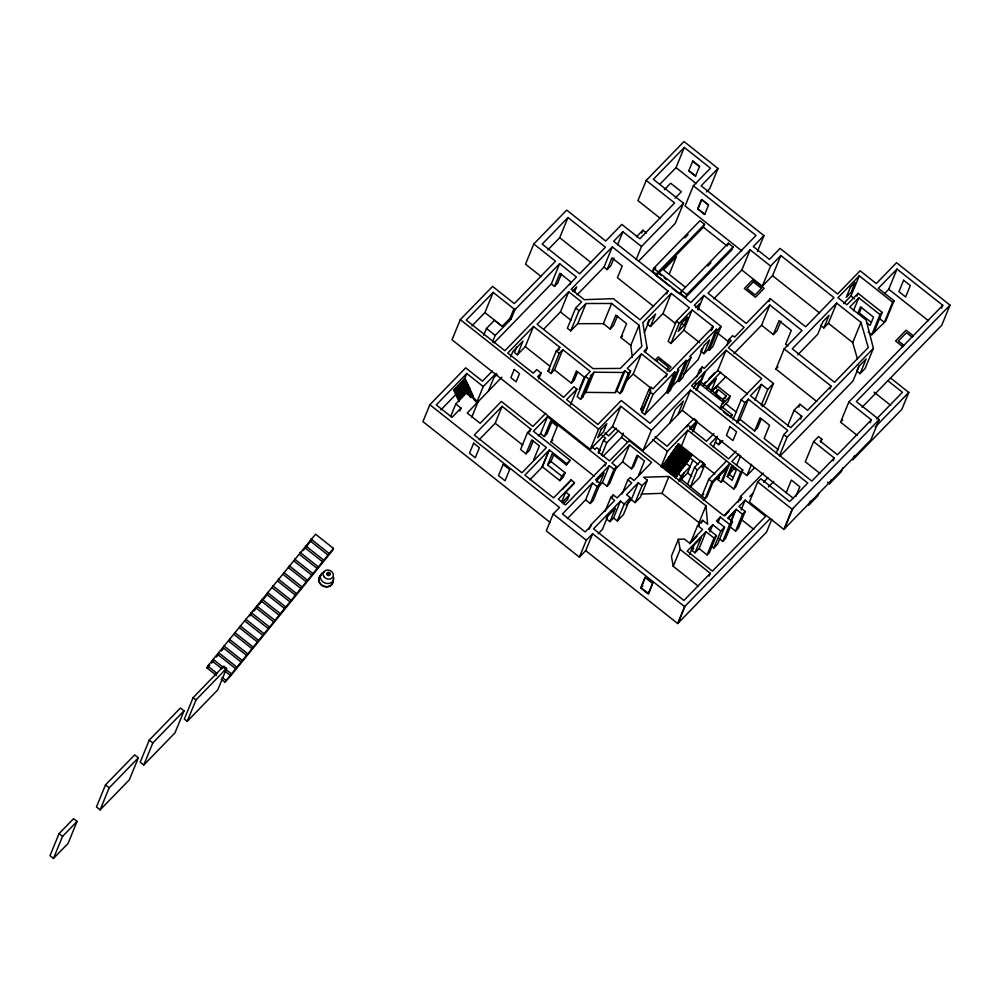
<?xml version="1.0" encoding="UTF-8"?>
<svg xmlns="http://www.w3.org/2000/svg" width="1000" height="1000" viewBox="0 0 1000 1000"><rect width="100%" height="100%" fill="white"/><g stroke="black" fill="none" stroke-linecap="round" stroke-linejoin="round"><path stroke-width="1.5" d="M327.863 574.25L328.812 574.012L328.175 574.663M329.338 573.337L328.113 572.85A1.562 1.325 22.3 0 0 327.163 574.938A1.562 1.325 22.3 0 0 329.8 574.925A1.562 1.325 22.3 0 0 328.2 572.888M329.462 574.062L329.513 573.425M328.15 574.012L329.513 573.6M329.4 574.263L328.85 572.625M59.037 833.65L50 855.7L53.475 858.45L68.037 843.475L77.075 821.425L73.6 818.662L59.037 833.65L62.525 836.4L53.475 858.45M105.487 784.912L96.45 806.963L100.125 809.875L129.3 779.85L138.338 757.812L134.662 754.887L105.487 784.912L109.175 787.837L100.125 809.875M149.25 740.113L140.2 762.163L143.775 765L174.963 732.9L184.013 710.85L180.425 708.012L149.25 740.113L152.825 742.95L143.775 765M193.125 697.613L184.338 719.062L187.213 721.35L217.775 689.887L226.575 668.438L223.7 666.15L193.125 697.613L196.012 699.9L187.213 721.35M216.488 675.45L206.95 667.887L207.725 666L315.562 534.212L333.45 548.387L332.675 550.288L229.488 677.275L224.838 682.075L221.25 679.237M224.838 682.075L333.45 548.387M706.55 191.912L709.712 188.663L717.987 168.487L684 141.55L646.213 180.45L674.625 202.975L639.888 238.725L621.85 224.425L605.737 241.025L566.712 210.087L533.787 243.975L555.513 261.2L514.312 303.625L492.575 286.4L460.312 319.613L452.038 339.787L590.3 449.387L612.575 426.45L620.85 406.275L651.312 430.425L643.037 450.6L612.575 426.45M492.25 371.112L482.488 381.175L465.688 367.85L429.862 404.712L422.938 421.613L550.138 522.438M471.975 325.875L484.9 312.562L493.175 292.387L514.963 309.662L511.125 319.037L495.213 335.412L492.45 342.163M458.975 401.287L453.75 390.2L464.65 378.65L465.238 379.888L454.575 390.85L459.25 400.775M454.575 390.85L465.475 379.3M463.875 380.525L466.763 373.488L483.25 386.562L476.325 403.45M483.688 335.225L486.463 328.475L494.412 320.288L502.125 326.413L510.087 318.212L511.125 319.037M450.588 416.637L455.788 403.975L470.15 389.225L465.238 379.888M459.85 410.925L461 408.1L455.788 403.975M466.712 393.1L470.15 389.225M467.287 394.338L470.487 391.05L469.9 389.812M468.938 394.487L471.075 392.287L470.487 391.05M469.525 395.725L471.65 393.537L471.075 392.287M533.787 243.975L525.513 264.163L541.213 276.6M470.112 396.962L472.238 394.775L471.65 393.537M472.238 394.775L473.988 398.488M474.812 399.15L475.4 400.387M508.975 320.913L513.925 308.837M471.712 417.337L478.062 401.85L466.637 392.8M488.4 391.025L493.938 377.512L497.05 374.312M510.588 356.987L512.85 351.488L523 341.037L517.362 354.787L514.487 352.5L516.75 347.013M547.875 249.887L559.7 237.712L567.975 217.537L605.438 247.237L579.637 273.788L542.188 244.088L567.975 217.537M517.362 354.787L525.262 346.662L533.538 326.475L559.812 347.312L558.638 350.2M494.025 342.875L551.35 283.875L559.625 263.7L576.462 277.05L504.888 350.737L466.25 320.112L493.175 292.387M479.113 439.775L495.175 423.237L502.1 406.35L530.862 429.15L529.7 431.962M551.35 283.875L554.5 286.375L559.888 273.25L570.95 282.025L569.862 284.65M561.438 273.925L557.675 283.113L554.5 286.375M543.587 329.3L560.438 311.95L568.713 291.775L581.575 301.962L575.662 308.05L567.388 328.225L570.75 330.887L577.75 323.675L586.025 303.5L611.625 303.475L639.062 325.225L641.838 346.362L620.413 368.413L593.013 368.612L537.112 324.3L568.713 291.775M538.787 378.837L541.15 373.075L536.737 369.575L533.212 373.188L507.762 353.013L533.538 326.475M574.475 292.15L576.65 286.863L572.537 291.087M625 370.8L616.725 390.975L620.037 393.6L628.312 373.425L625 370.8L623.362 372.475L594.05 372.2L590.35 376.012L591.225 376.7L582.95 396.887L580.588 399.312L577.163 396.587L585.438 376.413L590.262 371.45L562.788 349.675L554.513 369.85L550.975 373.5L548 371.138L556.275 350.962L559.812 347.312M550.975 373.5L559.25 353.325L562.788 349.675M530.862 429.15L527.487 432.612L520.562 449.5L526.025 453.825L529.375 450.375L533.387 440.6M570.75 330.887L579.025 310.712L586.025 303.5M526.025 453.825L531.75 439.862L539.375 445.9L533.638 459.875M577.137 294.762L604.012 267.087L612.288 246.912L667.975 291.05L666.8 293.938M604.012 267.087L607.15 269.575L611.95 257.85L622.225 265.988L617.413 277.712L653.662 306.438M617.587 244.737L622.9 231.762L641.488 246.488L636.163 259.462M538.4 435.85L540.562 433.625L547.487 416.737L606.1 463.2L604.95 466.012M614.025 257.975L610.825 265.788L607.15 269.575M646.213 180.45L637.938 200.625L660.425 218.463M540.562 433.625L544.263 436.562L550.638 421.012L557.362 426.337L550.988 441.887L594.362 476.275M552.225 421.012L547 433.738L544.263 436.562M554.513 369.85L571.388 383.225L576.438 370.9L584.263 377.1L579.212 389.425M577.513 372.175L574.138 380.387L571.388 383.225M541.888 467.413L548.812 450.525M542.438 466.85L549.362 449.95L566.8 463.775L566.337 464.888L552.225 453.7L547.612 464.95L561.725 476.125L559.875 480.662L542.438 466.85L529.925 479.725M577.75 323.675L603.35 323.65L611.625 303.475M570.375 404.95L576.875 389.1L573.925 386.75L563.663 397.325L537.638 376.688L541.15 373.075M641.75 233.012L642.9 230.2L646.462 233.025M547.612 464.95L550.975 461.488L553.85 454.462M580.588 399.312L588.862 379.137L591.225 376.7M660.025 184.1L676.038 167.613L684.312 147.438L710.462 168.162L693.363 185.775L685.088 205.95L741.737 250.85M603.35 323.65L610.138 329.038L615.837 315.138L626.587 323.663L620.887 337.55L630.788 345.4L632.375 357.475M582.95 396.887L582.075 396.188L585.775 392.375L594.05 372.2M617.525 315.825L613.525 325.55L610.138 329.038M550.975 461.488L565.087 472.675L563.225 477.212L559.875 480.662M547.487 416.737L533.425 431.213L570.15 460.312L566.337 464.888M658.25 271.988L657.087 274.825L652.5 271.2L653.675 268.35L699.95 220.712L704.525 224.35L703.363 227.188L658.162 273.725M429.862 404.712L559.513 507.475L553.188 513.975L546.263 530.875L579.388 557.137L585.712 550.638L592.638 533.737L684.625 606.663L677.7 623.55L585.712 550.638M684.312 147.438L653.35 179.312L683.525 203.225L675.25 223.4L638.6 261.125M561.587 502.188L565.625 492.35L574 483.738L574.45 482.612L571.038 479.913L553.575 497.875L524.9 475.138L549.362 449.95M570.575 481.025L571.038 479.913M565.962 492.262L569.388 494.975L567.525 499.513L563.237 503.925M630.788 345.4L639.062 325.225M590.3 449.387L598.575 429.2L620.85 406.275M585.775 392.375L615.087 392.65L623.362 372.475M649.013 319.837L647.312 323.988L650.45 326.488L662.975 313.587L671.25 293.412L689.388 307.787L676.438 321.112L668.162 341.3L670.913 343.475L683.863 330.15L692.138 309.962L713.288 326.725L712.1 329.613M644.25 332.875L649.362 320.412L655.562 314.025L650.45 326.488M669.438 273.625L676.375 256.725L663.55 269.925L685.138 287.038M665.95 377.125L667.125 374.237L641.438 353.875L627.3 368.438L630.612 371.062L622.337 391.238L620.037 393.6M598.325 452.987L603.513 440.312L605.588 438.188L601.975 435.325M598.775 453.1L599.938 450.288L596.7 447.725L595.037 449.425L591.413 446.55M625.55 381.887L633.162 374.05L641.438 353.875M601.5 455.5L606.7 442.837L618.663 430.513M645.35 352.287L647.125 347.962L642.8 322.7L671.25 293.412M585.612 499.85L592.537 482.95L597.163 486.625L590.237 503.525L585.612 499.85L567.337 518.65M704.663 214.412L708.575 204.988L701.688 199.513L697.85 208.85L704.663 214.412L697.85 208.85L701.6 199.6L708.487 205.075M596.7 482.163L597.812 479.45L604.113 472.962L598.55 486.525L602.4 482.562L609.325 465.675L613.95 469.35L607.025 486.238L602.4 482.562M609.325 465.675L595.55 479.85L600.175 483.525L593.25 500.412L590.237 503.525M603.025 456.362L621.525 437.325L623.263 433.1M682.038 290.837L680.863 293.675L685.588 297.425L731.862 249.788L733.037 246.938L728.312 243.2L679.225 293.725L672.087 288.075M589.138 529.163L590.875 524.95L614.65 500.475L610.8 497.425L613.263 494.888L617.112 497.938L631.712 482.912L627.863 479.862L630.188 477.475L634.025 480.525L651.637 462.4L629.538 444.875L611.925 463L616.55 466.675L609.625 483.562L607.025 486.238M685.588 297.425L686.75 294.575L733.037 246.938M579.388 557.137L586.325 540.237L592.638 533.737M666.488 392.2L667.663 393.125L675.938 372.95L674.762 372.025L666.488 392.2L644.725 414.6L641.625 412.15L642.613 411.138L640.688 409.613L648.962 389.438L651.062 387.275L652.987 388.8L667.125 374.237M649.875 390.15L651.062 387.275M641.625 412.15L650.888 390.962L648.962 389.438M642.613 411.138L650.288 392.4M670.913 343.475L679.188 323.3L692.138 309.962M614.312 470.3L622.6 461.763L629.538 444.875M644.725 414.6L653 394.425L674.762 372.025M605.037 511.5L610.8 497.425M612.112 497.713L613.263 494.888M684.2 325.288L687.625 316.925L681.637 323.088L678.213 331.45L684.2 325.288L681.45 323.1M607.987 514.75L606.325 518.787L609.95 521.663L613.538 517.987L620.462 501.087L624.225 504.075L617.3 520.962L613.538 517.987M622.6 461.763L631.487 468.812L637.075 455.175L644.438 461.012L638.85 474.637L640.975 472.45M609.95 521.663L615.487 508.175L607.938 515.95L602.4 529.438L598.188 533.775M697.6 308.888L699.812 303.5L695.8 307.625M622.087 493.938L627.863 479.862M638.088 455.712L633.612 466.613L631.487 468.812M697.938 309.887L703.85 295.475L744.087 327.362L734.575 337.15L732.675 335.637L729.275 339.15L726.912 344.913M727.15 246.038L728.312 243.2M667.663 393.125L670.4 390.3L678.675 370.125L677.513 369.2L686.075 360.375L687.25 361.312L678.975 381.488L677.8 380.562L686.075 360.375M638.275 482.75L631.35 499.65L635.112 502.625L642.038 485.737L638.275 482.75L626.613 494.762L630.375 497.738L623.45 514.637L617.3 520.962M716.338 329.225L708.062 349.4L709.237 350.337L717.513 330.15L716.338 329.225L689.875 356.463L691.05 357.4L682.775 377.575L678.975 381.488M669.737 423.125L675.337 409.462L683.475 401.087L677.875 414.75M690.675 542.4L697.613 525.513L702.675 520.3L707.663 524.263L705.938 505.775L668.95 476.463L643.6 477.275L647.362 480.262L640.438 497.15L635.112 502.625M701.938 348.475L700.812 351.225L703.913 353.688L708.062 349.4M711.05 330.688L712.825 326.362M703.913 353.688L709.55 339.938L703.825 345.825L698.188 359.575L683.675 374.513M643.037 450.6L682.225 410.262L690.5 390.087L807.75 483.038L789.688 501.637L760.8 478.75L757.7 481.938L749.425 502.113L783.863 529.412L870.9 439.812L879.175 419.637L856.338 401.538L950 305.125L896.525 262.725L876.263 283.575L860.1 270.775L837.575 293.975L780.1 248.412L769.45 259.375L753.3 246.575L763.95 235.613L701.137 185.825L717.987 168.487M696.688 376.85L699.638 369.65L702.325 366.887L704.225 368.4L731.162 340.662L729.275 339.15M661.038 466.788L667.387 451.3L687.85 430.25L740.725 472.137L733.787 489.038L722.875 480.375L729.8 463.488L712.013 481.788L705.088 498.675L681.35 479.363L683.938 473.025M741.85 270.012L750.125 249.838L770.575 266.05L762.3 286.225L741.85 270.012L713.787 298.9M701.137 369.775L702.325 366.887M693.737 388.438L696.012 382.863M662.613 466.25L662.85 465.662L676.25 477.062L675.612 477.725L661.963 466.912L662.613 466.25L676.25 477.062M687.575 484.288L694.5 467.4L700.763 460.962L703.787 463.363L697.25 470.087L690.325 486.975L699.613 477.425L704.85 464.625L678.525 443.762L663.5 465L677.138 475.812L676.5 476.475M703.85 295.475L694.35 305.25L721.1 326.463L712.825 346.637L709.237 350.337M696.112 390.325L700.113 380.575L693.85 387.025M696.775 390.475L703.925 373.038M699.887 384.888L705.337 371.587M662.375 466.838L678.525 443.762M757.438 251.462L763.95 235.613M686.912 426.95L687.725 424.963L690.7 427.312L689.875 429.312M680.925 447.137L687.85 430.25M641.137 494.025L662.025 493.35L668.95 476.463M708.188 388.4L709.875 384.3M692.438 431.863L696.525 421.887M703.275 385.375L717.763 370.45L726.038 350.275L761.75 378.587L741.188 399.738L732.913 419.925M693.45 430.938L696.975 422.35M675.487 478.425C679.513 469.462 687.613 463.175 692.175 454.575L691.938 455.163L678.288 444.35M711.3 390.863L716.338 378.575L707.138 388.05M677.138 475.812L663.737 464.412M667.275 459.412L680.925 470.238L681.562 469.575L668.162 458.162M674.987 448.75L688.637 459.575L682.45 468.325L668.8 457.5M716.137 388.612L717.225 385.95L730.2 396.238L728.012 401.55L720.612 409.162M678.913 481.138L680.987 476.075L690.2 466.587L686.775 463.875M725.125 398.525L726.225 395.875L718.125 389.45L715.938 394.762L720.562 398.438M677 445.675L690.65 456.488L691.287 455.825L677.887 444.425M679.375 481.388L687.6 472.912L692.85 460.125M640.713 588.05L645.075 577.425L652.55 583.35L648.188 593.975L640.713 588.05L642.9 585.788M645.45 577.038L641.087 587.663L648.562 593.587L652.375 584.288M762.3 286.225L772.537 275.688L780.812 255.512L833.975 297.65L805.675 326.775L770.275 298.712L746.25 323.45L708.025 293.163L750.125 249.838M719.638 408.587L723.863 400.262L701.012 382.137L699.6 383.6L722.45 401.712M723.863 400.262L722.1 404.562L730.2 396.238M769.1 301.6L770.275 298.712M703.787 463.363L702.1 467.45L704.85 464.625M733.913 353.688L761.562 325.238L769.837 305.05L802.013 330.55L784.175 348.913L775.9 369.087L816.812 401.525M713.312 447.225L717.113 437.95M697.613 525.513L702.6 529.475L689.425 543.038L684.438 539.075L678.35 539.312L671.425 556.2L673.225 566.3L698.538 586.375M715.288 441.987L718.725 444.712L720.35 440.737M730.987 417.688L732.138 414.875L721.475 406.425M726.55 460.925L708.775 479.225L701.85 496.112L703.787 494.125M673.225 566.3L680.15 549.412L678.35 539.312M748.337 399.212L744.938 402.713L736.663 422.9L740.062 419.387L748.337 399.212L787.825 430.513L783.838 434.613L776.15 453.35M761.562 325.238L773.35 334.575L779.038 320.7L791.3 330.412L785.612 344.3L787.938 346.138M781 321.075L777.025 330.788L773.35 334.575M699.3 525.75L699.013 522.663L705.938 505.775M722.875 480.375L721.15 482.15L717.9 479.588L720.2 474M701.513 523.112L702.675 520.3M689.475 554.525L692.85 546.3L701.175 537.737L694.987 552.812L691.838 550.312L694.087 544.825M721.15 482.15L726.875 468.188L712.75 482.725L707.025 496.688L703.3 500.525M754.95 400.225L761.45 384.375L767.75 389.363L761.25 405.213M727.25 476.525L731.363 466.475L736.225 470.325L732.1 480.375L727.25 476.525L729.287 474.425L732.812 465.812M699.087 548.587L706.012 531.7L714.013 538.038L707.087 554.938L699.087 548.587L694.987 552.812M736.55 465.487L740.588 455.637M709.875 531.788L712.763 524.75L720.763 531.087L713.838 547.987L711.55 546.175M769.837 305.05L728.375 347.75L773.462 383.488L765.188 403.663L762.325 406.6M740.062 419.387L754.675 430.975L760.088 417.75L769.562 425.262L764.137 438.475L778.363 449.75M717.95 522.675L720.25 517.05L729.688 524.513L722.75 541.413L719.225 538.612M761.287 418.812L757.487 428.075L754.675 430.975M678.037 623.2L684.963 606.3M738.875 454.137L731.838 461.388L742.763 470.05L735.825 486.938L733.787 489.038M712.763 524.75L708.4 529.25L716.388 535.588L709.463 552.487L707.087 554.938M720.25 517.05L716.525 520.887L724.525 527.225L717.6 544.113L713.838 547.987M742.05 471.712L746.912 475.575L751.538 464.312M738.238 502.1L740.537 496.463L763.288 473.05M730.625 521.638L734.613 511.925L728.213 518.525M731.038 521.987L736.237 509.312L742.475 514.263L735.55 531.163L729.3 526.2M709.137 576.112L710.288 573.3L680.15 549.412M740.525 500.188L741.675 497.362L740.537 496.463M736.237 509.312L727.862 517.925L732.513 521.6L725.588 538.5L722.75 541.413M741.112 509.975L745.163 500.125L765.612 516.35L712.4 571.138L687.15 551.125L706.012 531.7M745.163 500.125L738.95 506.512L745.2 511.463L738.275 528.362L735.55 531.163M820.475 325.262L823.863 327.938L829.062 315.262L822.962 321.538L817.763 334.225L797.725 354.85M823.863 327.938L828.388 323.288L836.663 303.113L860.987 322.4L868.25 347.587L834.538 382.287L792.275 348.8L836.663 303.113M787.6 426.1L794.1 410.25L799.95 404.237L807.6 410.3L831.1 386.112L784.175 348.913M798.763 407.125L799.95 404.237M779.388 455.913L787.075 437.175L873.4 348.325L866.125 320.012L849.775 307.05L858.787 297.775L880.013 314.6L871.737 334.787L868.2 331.975M843.538 303.625L851 295.95L859.275 275.775L892.625 302.213L884.35 322.388L871.737 334.787M800.575 419.2L801.762 416.312L794.1 410.25M856.888 296.188L858.062 293.3L882.163 312.4L873.888 332.575M853.462 310.75L858.787 297.775M771.75 519.412L766.562 532.075L677.7 623.55M857.675 313.712L860.5 306.837L873.512 317.15L870.125 325.4L866.575 322.6M861.513 307.387L859.25 312.887L871.075 322.262M786.2 492.675L791.363 480.087L799.825 486.8L795.8 496.587M829.912 389L831.1 386.112M857.412 358.875L852.712 342.575L860.987 322.4M820.725 442.137L821.9 439.25L818.512 436.562L813.6 441.613L805.325 461.788L819.925 473.363M783.863 529.412L792.138 509.225L879.175 419.637M784.525 528.725L792.8 508.537M884.575 293.525L888.737 289.25L897.013 269.075L942.75 305.325L941.562 308.212M859 365.688L856.825 371.012L860.125 373.638L865.125 368.5L873.4 348.325M860.125 373.638L866.137 359L859.05 366.3L853.05 380.925L779.875 456.25M857.163 435.325L840.562 422.163L848.838 401.987L942.75 305.325M810.413 501.025L808.675 505.25L817.875 495.788L818.962 493.125M897.013 269.075L878.312 288.325L894.025 300.775L885.75 320.95L884.35 322.388L879.587 318.612M833.1 460.887L834.287 458.013L813.6 441.613M827.45 482.137L829.538 483.787L831.175 479.787M842.788 467.85L841.175 471.812L829.538 483.787M854.412 455.887L852.788 459.85L901.862 409.338L908.787 392.45L890.438 377.9M870.188 422.725L871.363 419.85L848.838 401.987M950 305.125L941.725 325.3L862.05 407.3M683.088 467.663L688.4 460.163M327.688 573.45L328.075 572.638M329.663 573.625L328.45 573.938M211.6 663.1L213.562 660.688M216.513 657.05L218.475 654.638M221.425 651.012L223.388 648.587M249.925 615.925L251.887 613.513M253.863 611.087L256.8 607.463M258.775 605.05L261.725 601.413M263.688 599L267.613 594.163M303 550.612L311.837 539.738M514.963 309.662L559.625 263.7M466.763 373.488L436.262 404.888L452.013 417.362L461 408.1M453.75 390.2L464.412 379.237M455.4 391.5L466.062 380.538M455.163 392.088L465.812 381.125M455.988 392.75L466.637 381.775M455.75 393.338L466.4 382.362M440.9 409.862L456.675 393.625M456.575 393.988L467.225 383.025M456.325 394.575L466.987 383.612M457.15 395.225L467.812 384.263M456.912 395.812L467.562 384.85M457.738 396.463L468.387 385.5M457.5 397.05L468.15 386.087M458.325 397.713L468.975 386.737M458.088 398.3L468.738 387.325M458.913 398.95L469.562 387.987M458.663 399.538L469.325 388.575M622.9 231.762L613.65 241.287L690.888 302.512L756.038 235.45L693.363 185.775M664.412 189.688L670.675 183.238L681.375 191.725L675.113 198.162M467.537 393.75L470.725 390.462M468.113 395L471.312 391.7M612.288 246.912L571.175 289.237L584.362 299.688L613.337 298.65L640.037 319.825L667.975 291.05M469.762 395.138L471.9 392.95M470.35 396.375L472.475 394.188M206.95 667.887L209.737 665.013M470.938 397.612L473.062 395.425M483.25 386.562L496.05 373.4M636.5 236.8L642.9 230.2M501.875 377.163L467.212 413.025L480.15 423.288L501.388 401.425L532.925 426.425L545.775 413.212M109.175 787.837L138.338 757.812M152.825 742.95L184.013 710.85M62.525 836.4L77.075 821.425M196.012 699.9L226.575 668.438M641.488 246.488L683.525 203.225M502.1 406.35L474.263 435L521.938 472.8L546.413 447.612L527.487 432.612M548 371.138L549.775 369.312M652.5 271.2L655.738 267.875M684.8 237.963L688.025 234.638M704.525 224.35L655.438 274.875L669.712 286.188M620.887 337.55L622.587 335.812M576.875 389.1L566.613 399.663L597.913 424.475L621.225 400.487L649.987 423.288L701.538 371.15L699.638 369.65M707.775 265.988L711 262.663M550.988 441.887L552.812 440.012M647.125 347.962L643.975 351.2L669.7 371.587L713.288 326.725M628.312 373.425L630.612 371.062M615.087 392.65L616.725 390.975M655.225 360L658.225 356.912L671.012 367.05L667.013 371.163M656.575 361.15L658.525 359.137L668.525 367.062L666.575 369.075M566.8 463.775L570.15 460.312M561.725 476.125L565.087 472.675M770.575 266.05L780.812 255.512M616.2 428.113L608.675 435.85L605.037 432.975M599.938 450.288L598.275 452L609.525 460.913L629.15 440.7L723.825 515.737L741.675 497.362M562.2 489.65L569.538 482.1M675.938 372.95L678.675 370.125M687.25 361.312L691.05 357.4M717.513 330.15L721.1 326.463M640.688 409.613L642.788 407.45M574.45 482.612L558.362 499.175L565.588 504.9L606.1 463.2M670.3 388.275L677.8 380.562M562.062 502.512L569.388 494.975M592.537 482.95L562.45 513.925L585.175 531.938L591.5 525.438L590.875 524.95M726.038 350.275L691.587 385.75L811.862 481.087L834.287 458.013M651.312 430.425L690.5 390.087M597.163 486.625L600.175 483.525M613.95 469.35L616.55 466.675M703.575 384.175L705.738 381.95M709 378.6L714.425 373.013M706.675 386.637L720.788 372.125M711.812 391.112L725.812 376.712M712.163 391.163L717.225 385.95M714.375 393.312L718.125 389.45M696.938 420.887L689.9 428.137L706.475 441.287L713.962 433.587M620.462 501.087L593.525 528.812L683.913 600.45L710.288 573.3M690.512 429.237L695.713 423.875M722.475 399.725L726.225 395.875M624.225 504.075L630.375 497.738M642.038 485.737L647.362 480.262M662.613 465.975L668 460.438M626.05 505.1L631.35 499.65M859.275 275.775L837.975 297.7L846.912 304.788L858.062 293.3M689.762 457.738L690.413 457.075L676.762 446.262M775.9 369.087L778 366.938M761.45 384.375L750.425 395.725L790.725 427.675L801.762 416.312M730 417.075L732.138 414.875M717.438 436.275L709.925 444.012L728.6 458.825L736.038 451.163M767.75 389.363L773.462 383.488M718.725 444.712L722.8 440.513M717.9 479.588L719.625 477.825M880.013 314.6L882.163 312.4M892.625 302.213L894.025 300.775M728.925 474.137L734.963 467.925M740.725 472.137L742.763 470.05M746.912 475.575L754.4 467.875M689.7 543.812L696.988 536.312M724.725 515.763L729 511.362M691.838 550.312L693.763 548.337M749.8 496.413L753 493.125M763.662 482.15L767.925 477.762M714.013 538.038L716.388 535.588M720.763 531.087L724.525 527.225M729.688 524.513L732.513 521.6M768.462 486.962L773.787 481.475M742.475 514.263L745.2 511.463M821.9 439.25L820.163 441.05L837.45 454.75L871.363 419.85M840.562 422.163L842.738 419.925M684.625 606.663L770.25 518.525M876.462 419L902.438 392.275L887.85 380.712M875.2 427.025L908.787 392.45M327.938 572.987L329.525 573.337M329.15 574.175L329.538 573.8C330.387 571.388 326.337 572.737 327.962 574.487M328.875 572.762L327.925 573.75M328.2 573.062L329.4 573.638M328.312 574.7L329.575 573.837L329.137 572.875M888.737 289.25L928.45 320.737M913.438 336L906.1 330.175L895.588 341L902.938 346.812M692.65 161.238L699.425 166.612M912.175 337.238L906.45 332.688L898.388 340.975L904.125 345.525M851 295.95L854.575 298.788M688.888 170.65L695.662 176.025M676.038 167.613L696.25 183.637M772.537 275.688L819.65 313.038M828.388 323.288L852.712 342.575M703.363 227.188L725.962 245.1M874.025 392.137L890.738 405.375M653.675 268.35L686.75 294.575M657.95 272.875L661.6 275.775M664.038 277.7L666.475 279.637M717.513 333.05L728.487 341.75M676.438 321.112L679.188 323.3M662.975 313.587L675.075 323.175M683.863 330.15L699.688 342.688M559.7 237.712L591.112 262.625M717.763 370.45L747.525 394.038M741.188 399.738L744.938 402.713M783.838 434.613L787.075 437.175M725.825 403.8L736.538 412.287M723.5 411.987L728.288 415.775M575.662 308.05L579.025 310.712M669.237 389.375L670.4 390.3M560.438 311.95L570.962 320.288M695.95 420.1L693.962 418.537L667.05 446.238L655.062 436.737M682.225 410.262L793.45 498.425M633.162 374.05L651.513 388.6M649.9 391.962L653 394.425M757.7 481.938L792.138 509.225M729.287 474.425L732.925 477.312M703.9 465.363L714.788 473.988M677.65 445.012L691.287 455.825M556.275 350.962L559.25 353.325M676.112 446.925L698.037 464.237M675.875 447.512L689.525 458.325L688.875 458.988L675.238 448.175M585.438 376.413L588.862 379.137M674.35 449.412L688 460.238M674.112 450L687.75 460.825M673.462 450.662L687.113 461.488M708.775 479.225L712.013 481.788M673.225 451.25L686.875 462.075M672.575 451.912L686.225 462.738M672.337 452.5L685.987 463.325M671.7 453.162L685.337 463.988M671.45 453.75L685.1 464.575M652.788 439.725L667.387 451.3M670.812 454.412L684.463 465.238M670.575 455L684.212 465.825M669.925 455.662L683.575 466.488M669.688 456.25L683.337 467.075M669.038 456.912L682.688 467.738M687.6 472.912L691.75 476.2M484.9 312.562L501.987 326.112M667.913 458.75L681.562 469.575M525.262 346.662L550.35 366.55M667.038 460L680.675 470.812L680.037 471.475L666.388 460.662M741.838 519.875L753.875 529.425M666.15 461.25L679.788 472.062L679.15 472.725L665.5 461.912M665.263 462.5L678.913 473.312M677.562 473.363L680.987 476.075M664.625 463.162L678.025 474.562L664.375 463.75M486.463 328.475L495.213 335.412M621.525 437.325L627.612 442.15M460.312 319.613L598.575 429.2M603.513 440.312L606.7 442.837M662.025 493.35L699.013 522.663M475.163 400.975L475.988 401.625M454 389.613L454.825 390.262M495.175 423.237L522.737 445.087M647.588 578.725L652.925 582.962M553.188 513.975L586.325 540.237M310.912 539L328.8 553.175M310.138 540.9L328.025 555.075M305.475 545.688L323.363 559.862M304.7 547.575L322.587 561.763M300.05 552.375L317.938 566.55M299.275 554.263L317.162 568.438M294.613 559.05L312.5 573.237M293.837 560.95L311.725 575.125M289.188 565.737L307.075 579.913M288.412 567.625L306.3 581.812M283.75 572.425L301.637 586.6M282.975 574.312L300.863 588.5M278.325 579.1L296.212 593.288M277.55 581L295.438 595.175M272.887 585.788L290.775 599.975M272.113 587.688L290 601.862M267.462 592.475L285.35 606.65M266.688 594.362L284.575 608.55M262.025 599.163L279.913 613.337M261.25 601.05L279.137 615.225M256.6 605.837L274.488 620.025M255.825 607.737L273.712 621.912M251.163 612.525L269.05 626.7M250.387 614.425L268.275 628.6M245.738 619.212L263.625 633.387M244.963 621.1L262.85 635.288M240.312 625.9L258.2 640.075M239.525 627.788L257.413 641.963M234.875 632.575L252.763 646.762M234.1 634.475L251.988 648.65M229.45 639.263L247.338 653.438M228.663 641.162L246.55 655.337M224.013 645.95L241.9 660.125M223.238 647.837L241.125 662.025M218.588 652.638L236.475 666.812M217.812 654.525L235.688 668.7M213.15 659.312L231.038 673.5M212.375 661.213L221.912 668.775M224.3 670.662L230.263 675.387M207.725 666L217.262 673.562M222.025 677.337L225.613 680.175M694.5 467.4L697.25 470.087M327.925 573.975L327.987 573.075L328.1 574.15M468.325 387.55L474.2 400.025M333.1 580.225A7.388 6.262 22.3 0 1 323.088 585.862A7.388 6.262 22.3 0 1 321.562 574.712M333 580.438A7.375 6.262 22.3 0 1 323.013 586.062A7.375 6.262 22.3 0 1 321.475 574.925M333.7 577.525A6.863 5.825 22.3 0 1 328.425 583.513A6.863 5.825 22.3 0 1 320.6 578.638A6.863 5.825 22.3 0 1 324.5 571.788M473.65 443.137L469.5 453.237L475.262 457.762L479.4 447.688L473.638 443.162M514.237 369.45L510.863 377.675L516.112 381.838L519.487 373.612L514.237 369.45M503.125 464.375L498.5 475.613L505.062 480.763L509.65 469.562L503.1 464.4M692.812 161.062L688.713 170.825L695.487 176.2L699.6 166.425L692.812 161.062M601.112 429.462L597.75 437.663L603.45 431.8L606.812 423.6L601.112 429.462M729.975 426.625L726.4 435.363L732.987 440.588L736.575 431.85L729.975 426.625M850.375 287.337L846.263 297.362L851.075 292.413L855.188 282.375L850.375 287.337M903.612 280.238L898.925 291.637L905.638 296.95L910.325 285.55L903.612 280.238M753 279.562L744.35 288.475L755.438 297.275L764.1 288.363L753 279.562M753.325 281.913L746.963 288.463L755.113 294.925L761.488 288.375L753.325 281.913M324.15 576.875A5.238 4.45 22.3 0 0 332.987 576.825A5.238 4.45 22.3 0 0 327.625 570A5.238 4.45 22.3 0 0 324.15 576.875M327.325 574.538A1.562 1.325 22.3 0 0 329.963 574.525A1.562 1.325 22.3 0 0 328.363 572.487A1.562 1.325 22.3 0 0 327.325 574.538"/></g></svg>
